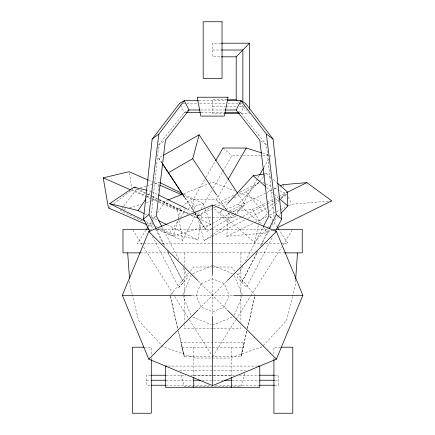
<?xml version="1.0" encoding="UTF-8"?>
<svg xmlns="http://www.w3.org/2000/svg" width="435" height="435" viewBox="0 0 435 435"><rect width="100%" height="100%" fill="white"/><g stroke="black" fill="none" stroke-linecap="round" stroke-linejoin="round"><path stroke-width="0.33" stroke-dasharray="2.17 1.63" d="M158.519 190.894L159.02 182.2L152.582 184.184M273.028 229.881L266.976 232.872L226.809 236.287L228.337 212.878M295.631 279.83L295.207 285.893L292.76 295.729M151.141 216.907L158.742 144.888L184.331 112.654L186.675 111.316M159.4 228.016L169.704 233.068L198.077 239.989L201.443 216.021L194.168 212.449M246.814 331.361L240.908 356.646L184.304 356.646L178.393 331.361M247.412 328.74L255.057 295.327L236.618 273.202M246.841 330.932L240.908 356.646L244.269 342.497L180.944 342.497L184.304 356.646L178.372 330.932M247.45 328.294L255.057 295.327M227.483 203.672L219.686 212.139L254.372 242.3L259.173 222.263L267.324 213.406M292.597 296.387L286.556 320.649L262.941 345.885M158.095 228.761L173.255 236.118L178.306 218.914M178.497 218.278L180.742 210.632L185.25 209.24M244.84 373.393L240.908 386.362L184.304 386.362L180.373 373.393M182.956 294.707L190.938 275.42M234.275 315.234L241.996 296.572M156.638 229.027L182.618 240.403L194.445 217L191.346 198.969L185.179 196.267M244.698 105.107L240.876 112.654L239.533 112.654M244.992 104.525L245.579 103.367M241.865 282.386L257.509 251.495M260.271 246.047L268.553 229.691M242.806 266.334L237.222 277.138L246.373 287.486L272.729 236.433M245.601 260.929L262.985 227.315M241.719 282.223L258.069 251.245M261.217 245.291L273.169 222.655M195.435 212.715L193.064 199.719L205.652 177.964M205.989 177.371L215.173 161.499M259.135 175.68L235.009 217.38L196.261 217.261L199.66 211.388M201.019 209.039L211.894 190.247M213.253 187.893L222.426 172.037M222.769 171.45L231.942 155.594L240.626 155.616M193.064 199.719L216.309 199.79L227.875 179.796M263.893 167.459L268.651 159.232M270.01 156.883L270.69 155.708L262.327 153.087M212.606 356.646L235.721 319.932M236.085 319.361L250.533 296.414M250.892 295.838L281.597 247.075M283.038 244.78L292.429 229.865M146.073 230.039L137.134 243.442L159.471 243.442M148.308 226.684L151.657 221.66M152.032 221.1L155.382 216.07M157.617 212.72L165.436 200.992L167.323 200.236M146.644 197.909L151.108 191.318L147.182 190.361M169.704 233.068L178.606 220.235M180.547 217.446L184.418 211.867L190.312 213.308M123.306 206.783L120.511 210.518L143.545 221.703M123.703 206.25L136.487 189.154L137.775 188.757M170.58 294.816L188.594 273.202M190.307 271.141L193.738 267.025L211.258 267.025M152.478 236.433L178.834 287.486L187.991 277.138L182.401 266.334M178.834 287.486L183.494 282.223L167.138 251.245M225.912 209.48L238.364 204.167L258.743 182.026M259.195 181.531L263.273 177.105M263.724 176.61L266.443 173.657L271.01 177.632M269.134 211.437L275.023 205.037M275.475 204.548L279.101 200.611M280.912 198.643L287.252 191.753M254.372 242.3L269.042 226.358M274.545 220.382L277.753 216.896M278.21 216.396L280.042 214.406M198.61 309.323L226.999 280.934M213.416 227.69L231.317 217.386L233.785 215.124M234.28 214.672L245.128 204.716L238.081 193.999M179.062 219.702L177.458 210.35L191.346 198.969M152.299 219.082L155.317 216.701M108.386 207.897L111.556 205.472M113.671 203.857L132.158 189.725L146.345 195.935M158.742 144.888L164.294 141.022M211.372 236.814L204.091 240.484L197.294 216.304L211.568 206.484M234.095 197.756L246.156 191.672L259.331 182.613M204.091 240.484L228.799 223.492L242.143 216.766M247.771 218.468L262.327 211.133L266.72 208.109M267.269 207.734L273.854 203.199M274.403 202.824L278.797 199.801M280.994 198.289L286.48 194.516M162.037 163.12L158.699 158.041L162.799 155.681M195.054 213.319L204.7 227.983L229.897 213.482M232.241 212.133L245.128 204.716M204.7 227.983L207.06 231.349L212.835 228.022M214.531 204.89L234.438 194.858M239.864 192.118L259.168 182.39M197.294 216.304L215.396 207.18M217.804 205.967L228.663 200.492M242.746 216.461L267.617 203.923M268.226 203.618L287.029 194.135M211.981 236.509L245.345 219.691M229.631 210.942L266.481 192.732M267.085 192.439L273.735 189.154M274.338 188.855L278.563 186.767M229.762 211.426L252.523 209.491L266.416 202.628M267.025 202.329L278.498 196.658M279.107 196.359L286.355 192.776M226.809 236.287L254.062 222.823M254.665 222.524L267.384 216.238M269.809 215.042L280.102 209.958M280.705 209.659L284.947 207.56M288.579 205.766L291.608 204.271L331.106 200.916M273.637 229.582L274.849 228.984M219.686 212.139L223.421 210.545M192.7 273.658L212.606 265.421M212.606 325.239L232.513 316.995M183.673 193.695L208.202 183.885M208.833 183.635L212.606 182.124L234.617 190.927M262.017 346.874L229.952 358.065L195.255 358.065L163.196 346.874L138.656 320.649L132.289 295.077M140.347 187.963L146.144 186.175M146.785 185.973L151.935 184.386M123.747 209.523L126.335 208.724M129.576 207.723L141.228 204.124M146.405 202.525L149.645 201.525M150.292 201.323L157.41 199.127M187.822 208.447L203.27 203.678L204.64 207.468M173.255 236.118L210.806 224.525L204.869 208.099M265.111 173.869L266.443 173.657M220.659 43.195L212.606 43.195L212.606 56.816L220.692 56.816M212.606 50.009L220.675 50.009M226.755 99.767L212.606 99.767L212.606 113.377L224.02 113.377M199.143 100.697L226.069 100.697M182.994 103.367L197.126 103.367M199.817 103.367L225.39 103.367M228.081 103.367L242.213 103.367M212.606 106.564L225.384 106.564M226.053 106.564L236.814 106.564M239.506 106.564L242.866 106.564L249.527 113.377L240.131 113.377M200.475 109.984L224.732 109.984M185.68 112.654L184.331 112.654L180.514 105.107M201.16 112.654L224.047 112.654M149.406 229.294L152.179 229.294M156.883 229.294L211.247 229.294M211.927 229.294L268.33 229.294M273.033 229.294L275.121 229.294M162.179 243.442L263.034 243.442M265.736 243.442L288.073 243.442L279.139 230.039M140.608 252.876L169.155 252.876M171.852 252.876L253.36 252.876M256.057 252.876L283.924 252.876M211.932 267.025L231.474 267.025L234.905 271.141M192.161 295.327L233.051 295.327M212.606 328.349L184.304 328.349L184.304 324.978M213.28 328.349L240.908 328.349L240.908 324.978M144.545 347.212L151.288 347.212L151.288 354.993M182.124 347.212L243.089 347.212M280.662 347.212L273.925 347.212L273.925 354.993M168.149 366.08L257.058 366.08M179.59 370.799L245.623 370.799M150.635 375.236L146.568 375.236L146.568 385.231L150.635 385.231M166.208 375.236L185.854 375.236M190.595 375.236L234.617 375.236M239.359 375.236L258.999 375.236M275.257 375.236L278.639 375.236L278.639 385.231L275.257 385.231M193.738 375.514L212.606 375.514M213.28 375.514L231.474 375.514M146.568 380.233L150.635 380.233M166.208 380.233L193.303 380.233M202.106 380.233L223.101 380.233M231.909 380.233L258.999 380.233M275.257 380.233L278.639 380.233M166.208 385.231L209.556 385.231M215.651 385.231L258.999 385.231M243.301 155.627L262.006 155.681M262.675 155.686L269.352 155.708M193.586 214.102L201.443 216.021M239.022 192.689L259.777 200.992L267.596 212.72M213.226 265.676L232.513 273.658M192.7 316.995L211.361 324.722M148.177 180.068L159.281 184.924M146.959 196.207L151.277 198.099M151.891 198.365L188.273 214.297M190.742 215.379L194.445 217M131.06 190.035L158.28 201.954M158.9 202.226L177.458 210.35M147.356 224.96L154.164 227.94M183.875 194.26L203.27 203.678M159.27 199.513L188.98 213.933M191.405 215.107L210.806 224.525M136.487 189.154L146.187 193.863M146.791 194.157L151.641 196.511M152.25 196.805L180.742 210.632M146.579 223.171L153.854 226.706M262.794 182.363L265.219 183.537M265.828 183.831L271.886 186.778M274.306 187.953L279.156 190.312M279.759 190.606L286.426 193.841M151.717 191.612L157.78 194.592M187.496 209.175L193.559 212.149M137.117 188.654L146.818 193.417M147.427 193.711L151.668 195.799M152.277 196.093L158.949 199.366M159.553 199.665L184.418 211.867M145.361 214.112L146.573 214.711M151.418 217.087L156.872 219.767M167.176 224.819L198.077 239.989M146.068 221.469L153.343 225.042M155.763 226.233L156.975 226.825M238.532 111.316L240.876 112.654L266.465 144.888L274.072 216.907M260.913 141.022L266.465 144.888M269.89 216.701L272.914 219.082M222.997 147.976L231.942 155.594M273.039 179.394L276.595 182.482M266.416 187.306L272.538 192.629M274.577 194.401L278.15 197.506M238.364 204.167L259.173 222.263M216.309 199.79L227.625 210.437M231.072 213.677L235.009 217.38M198.208 280.934L226.602 309.323M237.972 101.583L238.858 102.486M239.304 102.943L242.866 106.564L242.866 105.221M212.117 206.108L228.799 223.492M246.156 191.672L262.327 211.133M158.699 158.041L162.076 163.103M269.83 216.07L276.905 226.684M216.842 195.38L226.494 210.051M228.348 212.873L231.317 217.386M185.163 198.055L194.07 211.6M194.445 212.16L207.06 231.349M185.038 198.088L194.684 212.753M132.778 229.865L142.169 244.78M143.615 247.075L174.315 295.838M174.68 296.414L189.127 319.361M189.486 319.932L211.524 354.927M252.523 209.491L261.337 223.748M263.447 227.173L266.976 232.872M152.043 222.655L153.299 225.036M155.502 229.207L163.995 245.291M162.222 227.315L179.606 260.929M179.633 103.367L180.22 104.525M156.654 229.691L164.941 246.047M167.698 251.495L183.347 282.386M282.793 184.674L284.169 187.735M288.302 196.924L291.608 204.271M234.275 275.42L242.257 294.707M182.7 295.327L190.938 315.234M132.126 294.419L130 285.893L129.581 279.83M177.763 328.294L170.156 295.327L177.795 328.74M195.549 213.362L196.261 217.261M179.176 220.366L182.618 240.403M129.293 173.032L132.044 189.056M273.925 357.679L273.925 359.696M240.908 252.876L240.908 265.682M240.908 268.373L240.908 322.281M231.474 347.212L231.474 376.862M212.606 274.289L212.606 315.772M193.738 347.212L193.738 376.862M184.304 252.876L184.304 265.682M184.304 268.373L184.304 322.281M151.288 357.679L151.288 359.696M200.932 283.653L196.098 295.327L200.932 307.001L212.606 311.835L224.281 307.001L229.114 295.327L224.281 283.653L212.606 278.819L200.932 283.653"/><path stroke-width="0.65" d="M295.68 279.156L297.507 252.876M149.999 231.632L143.49 219.017L152.158 139.08L179.633 103.367L184.331 100.697L198.469 100.697M156.04 228.484L148.987 214.553L158.846 134.083L184.331 100.697L189.018 109.984L199.801 109.984M162.451 163.669L168.465 172.668L192.721 158.704L199.127 134.779L237.711 193.434M122.349 295.327L148.781 231.502L212.606 205.075L276.432 231.502L302.858 295.327L276.432 359.152L212.606 385.584L148.781 359.152L122.349 295.327L191.569 295.327M225.406 109.984L236.189 109.984L240.876 100.697L245.579 103.367L273.055 139.08L281.722 219.017L275.524 231.028M269.167 228.484L276.225 214.553L266.361 134.083L240.876 100.697L227.413 100.697M263.295 226.711L268.884 215.907L259.804 140.244L236.189 109.984M215.515 160.912L222.997 147.976L246.248 148.047L261.685 152.886M228.217 179.209L246.248 148.047M259.472 175.093L263.55 168.046M146.443 229.479L147.933 227.244M146.524 190.198L134.083 187.164L109.712 203.629L138.091 210.545L145.904 199.007M227.94 203.172L253.154 175.778L264.447 173.978M280.961 213.406L287.839 205.934L287.252 191.753L277.606 183.369M221.333 43.195L249.527 43.195L236.189 56.816L236.189 99.767L237.08 100.675M148.781 359.152L197.729 310.204M227.483 280.45L276.432 231.502M143.49 219.017L148.987 214.553M152.158 139.08L158.846 134.083M163.386 155.344L199.127 134.779M187.849 110.653L189.018 109.984L165.409 140.244L156.328 215.907L161.912 226.711M280.379 185.87L282.793 184.674L306.892 182.629L331.774 200.856L277.269 227.788M286.959 192.477L306.892 182.629M167.953 199.986L183.048 193.945M146.742 224.688L108.386 207.897L103.225 177.844L129.065 171.694L148.177 180.068M221.35 50.009L242.866 50.009L242.866 101.85M221.366 56.816L236.189 56.816M227.429 99.767L236.189 99.767M186.354 112.654L200.492 112.654M224.721 112.654L238.858 112.654M224.688 113.377L239.457 113.377M148.786 229.294L122.985 229.294L122.985 252.876L140.608 252.876M275.746 229.294L302.227 229.294L302.227 252.876L284.572 252.876M233.644 295.327L302.858 295.327M143.876 347.212L132.419 347.212L132.419 413.25L151.288 413.25L151.288 359.696M281.336 347.212L292.793 347.212L292.793 413.25L273.925 413.25L273.925 359.696M166.795 366.08L165.436 366.08L165.436 387.308L259.777 387.308L259.777 366.08L258.417 366.08M151.309 375.236L165.534 375.236M259.679 375.236L274.577 375.236M151.309 380.233L165.534 380.233M193.738 380.233L200.475 380.233M224.732 380.233L231.474 380.233M259.679 380.233L274.577 380.233M151.309 385.231L165.534 385.231M259.679 385.231L274.577 385.231M159.895 185.196L181.477 194.646M103.225 177.844L130.446 189.763M159.623 182.493L182.662 193.673M158.389 194.891L186.887 208.876M134.083 187.164L135.296 187.762M138.091 210.545L144.148 213.52M158.693 220.659L166.567 224.525M109.712 203.629L144.86 220.877M266.361 134.083L273.055 139.08M276.225 214.553L281.722 219.017M253.154 175.778L265.393 186.419M279.678 198.838L287.839 205.934M148.781 231.502L197.729 280.45M227.483 310.204L276.432 359.152M277.274 227.244L278.764 229.479M192.721 158.704L216.472 194.815M168.465 172.668L184.793 197.49M162.777 164.245L183.923 196.397M127.7 252.876L129.483 278.482M249.527 43.195L249.527 109.326M231.474 377.482L231.474 387.308M212.606 205.075L212.606 274.289M212.606 316.365L212.606 385.584M193.738 377.482L193.738 387.308M228.011 97.222L224.395 116.085L200.812 116.085L197.202 97.222L228.011 97.222M222.04 21.75L203.172 21.75L203.172 78.354L222.04 78.354L222.04 21.75"/></g></svg>
